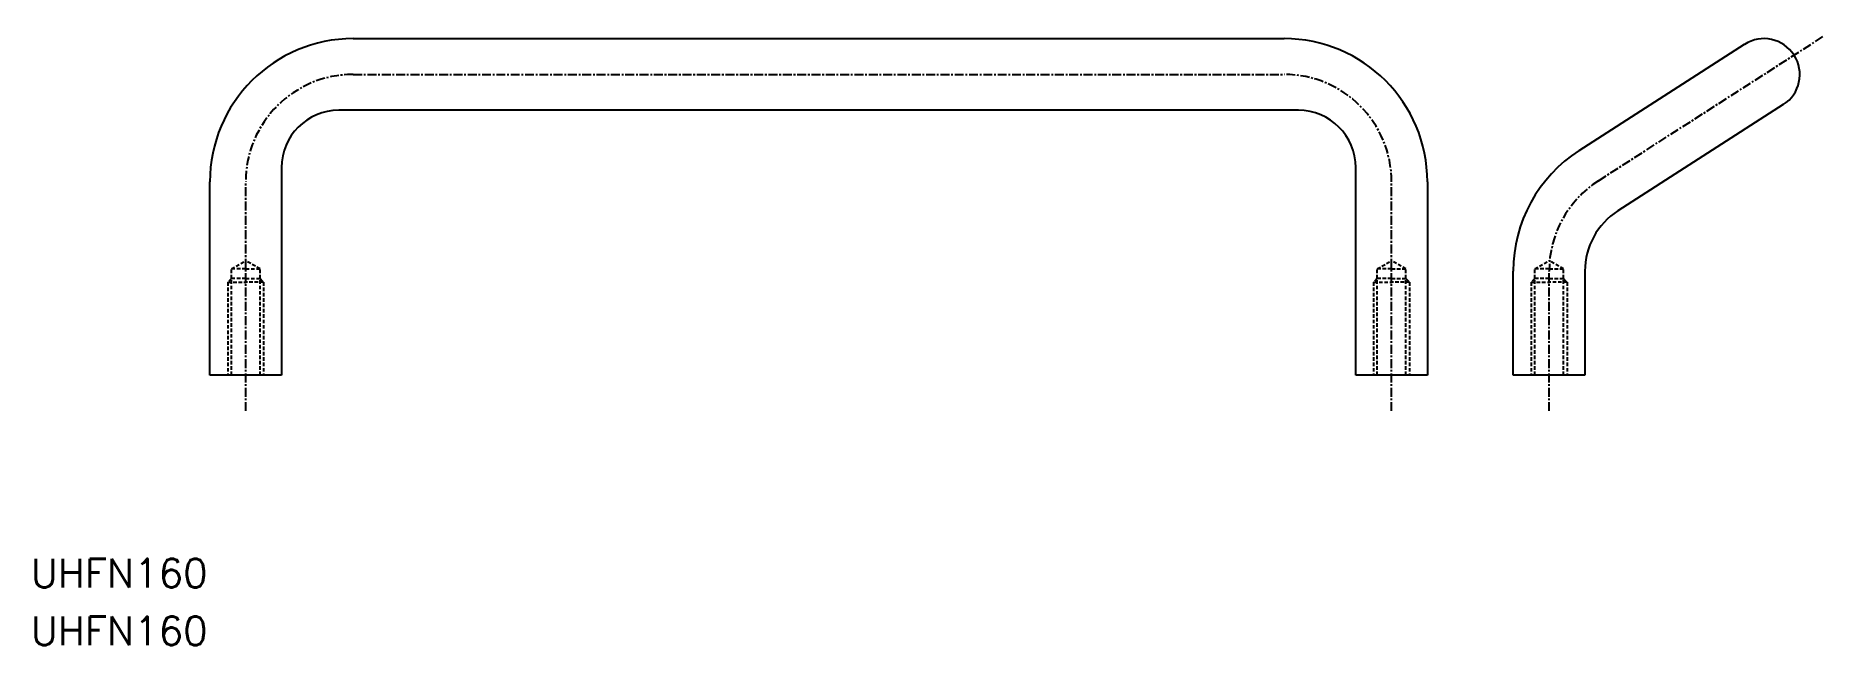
# Model space of a CAD drawing. Extents: x -29 to 220, y -38 to 47.
import ezdxf

# ---------------------------------------------------------------- set-up
doc = ezdxf.new("R2010")
doc.units = 0
doc.linetypes.add('CENTER', pattern=[2, 1.25, -0.25, 0.25, -0.25])
doc.linetypes.add('DASHED', pattern=[0.75, 0.5, -0.25])
doc.layers.get('0').update_dxf_attribs({"linetype": 'CONTINUOUS'})
doc.layers.add('CENTER', color=1, linetype='CENTER')
doc.styles.get("Standard").update_dxf_attribs({"font": 'txt.shx', "bigfont": 'bigfont.shx'})

msp = doc.modelspace()

# ---------------------------------------------------------------- linework, layer by layer
at = {"color": 7, "linetype": 'CONTINUOUS'}
for p, q in [((15, 47), (145, 47)), ((186.19, 31.37), (209.3, 46.21)), ((214.7, 37.79), (191.6, 22.95)), ((147, 37), (13, 37)), ((5, 29), (5, 0)), ((155, 0), (155, 29)), ((-5, 0), (-5, 27)), ((165, 27), (165, 0)), ((177, 0), (177, 14.54)), ((187, 14.54), (187, 0)), ((5, 0), (-5, 0)), ((165, 0), (155, 0)), ((187, 0), (177, 0))]:
    msp.add_line(p, q, dxfattribs=at)
at = {"color": 3, "linetype": 'DASHED'}
for p, q in [((-2, 14.85), (0, 16)), ((2, 14.85), (0, 16)), ((158, 14.85), (160, 16)), ((162, 14.85), (160, 16)), ((180, 14.85), (182, 16)), ((184, 14.85), (182, 16)), ((-2, 13.5), (-2.5, 13)), ((-2.5, 13), (0, 13)), ((-2.5, 13), (-2.5, 0)), ((0, 14.85), (-2, 14.85)), ((-2, 0), (-2, 14.85)), ((0, 13.5), (-2, 13.5)), ((0, 14.85), (2, 14.85)), ((0, 13.5), (2, 13.5)), ((2.5, 13), (0, 13)), ((2, 0), (2, 14.85)), ((2, 13.5), (2.5, 13)), ((2.5, 13), (2.5, 0)), ((158, 13.5), (157.5, 13)), ((157.5, 13), (157.5, 0)), ((157.5, 13), (160, 13)), ((158, 0), (158, 14.85)), ((160, 14.85), (158, 14.85)), ((160, 13.5), (158, 13.5)), ((160, 14.85), (162, 14.85)), ((160, 13.5), (162, 13.5)), ((162.5, 13), (160, 13)), ((162, 0), (162, 14.85)), ((162, 13.5), (162.5, 13)), ((162.5, 13), (162.5, 0)), ((180, 13.5), (179.5, 13)), ((179.5, 13), (179.5, 0)), ((179.5, 13), (182, 13)), ((180, 0), (180, 14.85)), ((182, 14.85), (180, 14.85)), ((182, 13.5), (180, 13.5)), ((182, 14.85), (184, 14.85)), ((182, 13.5), (184, 13.5)), ((184.5, 13), (182, 13)), ((184, 0), (184, 14.85)), ((184, 13.5), (184.5, 13)), ((184.5, 13), (184.5, 0))]:
    msp.add_line(p, q, dxfattribs=at)
at = {"color": 7, "linetype": 'CONTINUOUS'}
for centre, radius, start, end in [((15, 27), 20, 90, 180), ((145, 27), 20, 0, 90), ((212, 42), 5, 302.7126, 122.7126), ((13, 29), 8, 90, 180), ((147, 29), 8, 0, 90), ((197, 14.54), 20, 122.7126, 180), ((197, 14.54), 10, 122.7126, 180)]:
    msp.add_arc(centre, radius, start, end, dxfattribs=at)
at = {"layer": 'CENTER', "color": 1, "linetype": 'CENTER'}
for p, q in [((188.89, 27.16), (220.41, 47.4)), ((15, 42), (145, 42)), ((0, -5), (0, 27)), ((160, -5), (160, 27)), ((182, -5), (182, 14.54))]:
    msp.add_line(p, q, dxfattribs=at)
for centre, start, end in [((15, 27), 90, 180), ((145, 27), 0, 90), ((197, 14.54), 122.7126, 180)]:
    msp.add_arc(centre, 15, start, end, dxfattribs=at)

# ---------------------------------------------------------------- texts
at = {"color": 7, "linetype": 'CONTINUOUS'}
for p in [(-30, -29.64), (-30, -37.71)]:
    msp.add_text('UHFN160', height=4, dxfattribs=at).set_placement(p)

doc.saveas('drawing.dxf')
